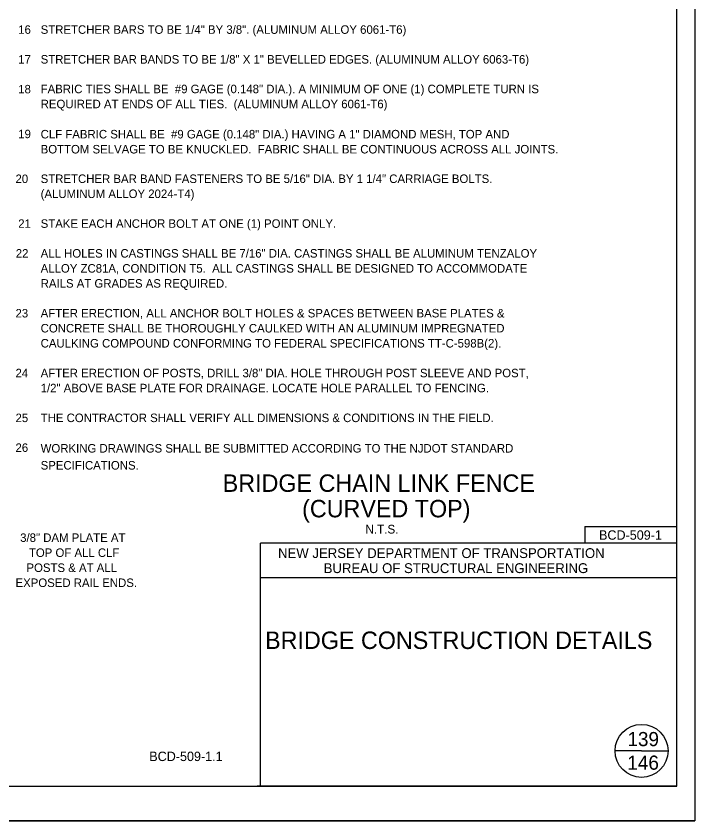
# Model space of a CAD drawing. Extents: x 528.17 to 531.13, y 154.46 to 156.3.
# Drawn here: x 530.316 to 531.131, y 154.464 to 155.43 of the extents above; entities that cross this region are included whole.
import ezdxf

# ---------------------------------------------------------------- set-up
doc = ezdxf.new("R2010")
doc.units = 0
for name, color, linetype in [('1', 7, 'Continuous'), ('39', 7, 'Continuous'), ('Level 1', 7, 'Continuous'), ('Level 2', 7, 'Continuous'), ('Level 41', 7, 'Continuous'), ('Level 5', 7, 'Continuous')]:
    doc.layers.add(name, color=color, linetype=linetype)

msp = doc.modelspace()

# ---------------------------------------------------------------- linework, layer by layer
at = {"layer": '1'}
for q in [(531.03533, 154.54801), (531.09897, 154.54801)]:
    msp.add_line((531.06715, 154.54801), q, dxfattribs=at)
msp.add_circle((531.06715, 154.54801), 0.03182, dxfattribs=at)
at = {"layer": 'Level 1'}
for p, q in [((531.10958, 154.50558), (531.10958, 156.25558)), ((531.10958, 154.79724), (530.60958, 154.79724)), ((531.10958, 154.75558), (530.60958, 154.75558)), ((528.35958, 154.50558), (531.10958, 154.50558)), ((530.35367, 154.50558), (531.10958, 154.50558)), ((531.10958, 154.50558), (530.60564, 154.50558)), ((528.1729, 154.46391), (531.13123, 154.46391))]:
    msp.add_line(p, q, dxfattribs=at)
at = {"layer": 'Level 2'}
for p, q in [((530.99888, 154.81726), (531.10958, 154.81726)), ((530.60958, 154.50558), (530.60958, 154.79724))]:
    msp.add_line(p, q, dxfattribs=at)
at = {"layer": 'Level 41'}
msp.add_lwpolyline([(528.1729, 156.29724), (531.13123, 156.29724), (531.13123, 154.46391), (528.1729, 154.46391)], close=True, dxfattribs=at)
at = {"layer": 'Level 5'}
msp.add_line((530.99888, 154.81726), (530.99888, 154.79724), dxfattribs=at)

# ---------------------------------------------------------------- texts
at = {"layer": '39'}
for s, p in [('139', (531.0502, 154.55366)), ('146', (531.05009, 154.52538))]:
    msp.add_text(s, height=0.016972, dxfattribs=at).set_placement(p)
at = {"layer": 'Level 1'}
for s, p in [('NEW JERSEY DEPARTMENT OF TRANSPORTATION', (530.63058, 154.77953)), ('BUREAU OF STRUCTURAL ENGINEERING', (530.68537, 154.76148))]:
    msp.add_text(s, height=0.011811, dxfattribs=at).set_placement(p)
at = {"layer": 'Level 2'}
for s, height, p in [('16', 0.010171, (530.31857, 155.40895)), ('STRETCHER BARS TO BE 1/4" BY 3/8". (ALUMINUM ALLOY 6061-T6)', 0.0102283, (530.34547, 155.40895)), ('STRETCHER BAR BANDS TO BE 1/8" X 1" BEVELLED EDGES. (ALUMINUM ALLOY 6063-T6)', 0.0102283, (530.34547, 155.37319)), ('17', 0.010171, (530.31857, 155.37319)), ('18', 0.010171, (530.31857, 155.33743)), ('FABRIC TIES SHALL BE  #9 GAGE (0.148" DIA.). A MINIMUM OF ONE (1) COMPLETE TURN IS', 0.0102283, (530.34547, 155.33762)), ('REQUIRED AT ENDS OF ALL TIES.  (ALUMINUM ALLOY 6061-T6)', 0.0102283, (530.34547, 155.31957)), ('19', 0.010171, (530.31857, 155.28362)), ('CLF FABRIC SHALL BE  #9 GAGE (0.148" DIA.) HAVING A 1" DIAMOND MESH, TOP AND', 0.0102283, (530.34547, 155.28333)), ('BOTTOM SELVAGE TO BE KNUCKLED.  FABRIC SHALL BE CONTINUOUS ACROSS ALL JOINTS.', 0.0102283, (530.34547, 155.26529)), ('20', 0.010171, (530.31529, 155.22982)), ('STRETCHER BAR BAND FASTENERS TO BE 5/16" DIA. BY 1 1/4" CARRIAGE BOLTS.  ', 0.0102283, (530.34547, 155.22982)), ('(ALUMINUM ALLOY 2024-T4)', 0.0102283, (530.34547, 155.21177)), ('21', 0.010171, (530.31857, 155.17601)), ('STAKE EACH ANCHOR BOLT AT ONE (1) POINT ONLY.', 0.0102283, (530.34547, 155.17601)), ('22', 0.010171, (530.31562, 155.14025)), ('ALL HOLES IN CASTINGS SHALL BE 7/16" DIA. CASTINGS SHALL BE ALUMINUM TENZALOY', 0.0102283, (530.34547, 155.14025)), ('ALLOY ZC81A, CONDITION T5.  ALL CASTINGS SHALL BE DESIGNED TO ACCOMMODATE', 0.0102283, (530.34547, 155.12221)), ('RAILS AT GRADES AS REQUIRED.', 0.0102283, (530.34547, 155.10416)), ('23', 0.010171, (530.31529, 155.0684)), ('AFTER ERECTION, ALL ANCHOR BOLT HOLES & SPACES BETWEEN BASE PLATES &', 0.0102283, (530.34547, 155.0684)), ('CONCRETE SHALL BE THOROUGHLY CAULKED WITH AN ALUMINUM IMPREGNATED', 0.0102283, (530.34547, 155.05036)), ('CAULKING COMPOUND CONFORMING TO FEDERAL SPECIFICATIONS TT-C-598B(2). ', 0.0102283, (530.34547, 155.03231)), ('24', 0.010171, (530.31529, 154.99655)), ('AFTER ERECTION OF POSTS, DRILL 3/8" DIA. HOLE THROUGH POST SLEEVE AND POST,', 0.0102283, (530.34547, 154.99655)), ('1/2" ABOVE BASE PLATE FOR DRAINAGE. LOCATE HOLE PARALLEL TO FENCING.', 0.0102283, (530.34547, 154.97851)), ('25', 0.010171, (530.31529, 154.94275)), ('THE CONTRACTOR SHALL VERIFY ALL DIMENSIONS & CONDITIONS IN THE FIELD.', 0.0102283, (530.34547, 154.94275)), ('26', 0.010171, (530.31529, 154.90698)), ('WORKING DRAWINGS SHALL BE SUBMITTED ACCORDING TO THE NJDOT STANDARD ', 0.0102283, (530.34547, 154.90617)), ('SPECIFICATIONS.', 0.0102283, (530.34547, 154.88577)), ('3/8" DAM PLATE AT', 0.0102283, (530.32087, 154.79888)), ('TOP OF ALL CLF', 0.0102283, (530.33136, 154.78084)), ('POSTS & AT ALL', 0.0102283, (530.32841, 154.7628)), ('EXPOSED RAIL ENDS.', 0.0102283, (530.31529, 154.74475))]:
    msp.add_text(s, height=height, dxfattribs=at).set_placement(p)
at = {"layer": 'Level 5'}
for s, height, p in [('BRIDGE CHAIN LINK FENCE', 0.0209387, (530.56411, 154.85899)), ('(CURVED TOP)', 0.0209387, (530.65947, 154.82841)), ('N.T.S.', 0.010469, (530.73554, 154.80893)), ('BCD-509-1', 0.011287, (531.01608, 154.80151)), ('BRIDGE CONSTRUCTION DETAILS', 0.0209387, (530.615, 154.67035)), ('BCD-509-1.1', 0.0112874, (530.47591, 154.53577))]:
    msp.add_text(s, height=height, dxfattribs=at).set_placement(p)

doc.saveas('drawing.dxf')
